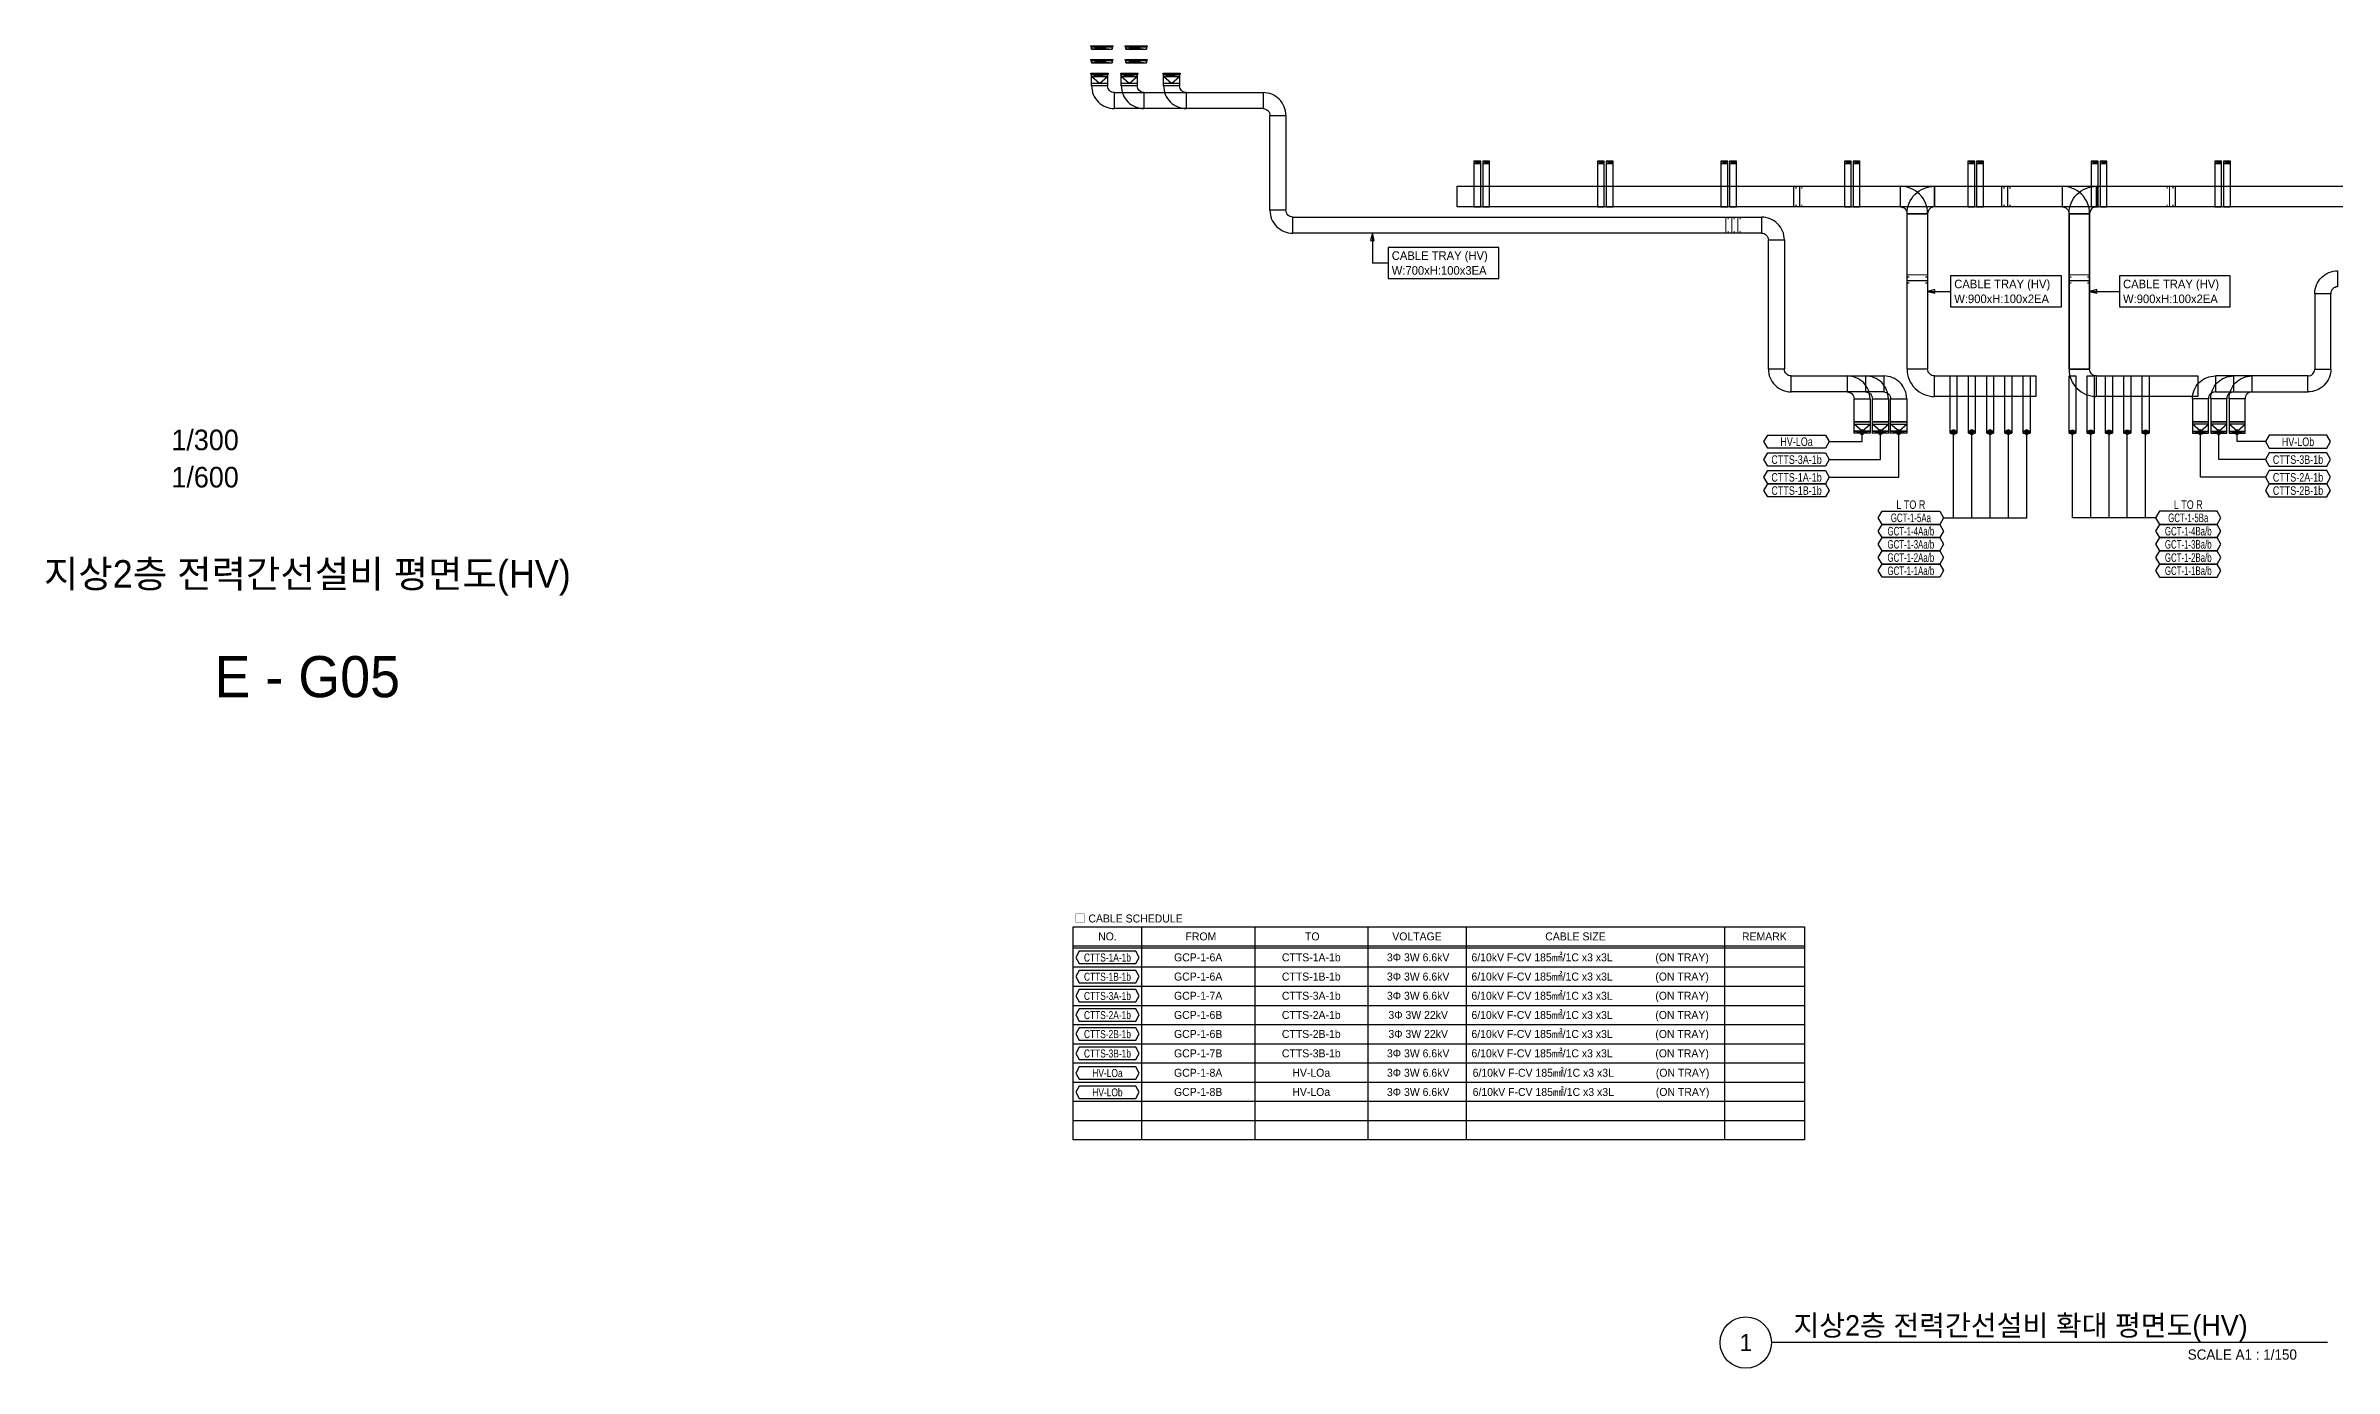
# Model space of a CAD drawing. Header units: millimetres. Extents: x 28900 to 374841, y -351975 to 849955.
# Drawn here: x 221811 to 321900, y -173775 to -115900 of the extents above; entities that cross this region are included whole.
import ezdxf
from ezdxf.enums import TextEntityAlignment as Align

# ---------------------------------------------------------------- set-up
doc = ezdxf.new("R2010")
doc.units = ezdxf.units.MM
doc.header["$LTSCALE"] = 150
for name, color, linetype in [('-----26 Electrical Cable Tray_HV_GEN A', 1, 'Continuous'), ('-----26 Electrical Cable Tray_HV_GEN B', 30, 'Continuous'), ('-----26 Electrical Cable Tray_HV_IT', 4, 'Continuous'), ('-----26 Electrical Cable Tray_HV_N', 30, 'Continuous'), ('-----26 Electrical Cable Tray_HV_UT A', 1, 'Continuous'), ('-----26 Electrical Cable Tray_HV_UT B', 71, 'Continuous'), ('-----26 Electrical Cable Tray_HV_발전기 A', 6, 'Continuous'), ('-----26 Electrical Cable Tray_HV_발전기 B', 103, 'Continuous'), ('-----29 Cable Schedule', 1, 'Continuous'), ('-----29 Indicator', 1, 'Continuous'), ('-----29 주기', 1, 'Continuous'), ('-----30 Text', 2, 'Continuous'), ('-----41 Drawing Title', 2, 'Continuous'), ('-----42 Drawing Number', 2, 'Continuous'), ('-----43 Drawing Scale', 3, 'Continuous'), ('-----99 Cable Schedule', 2, 'Continuous')]:
    doc.layers.add(name, color=color, linetype=linetype)
doc.styles.add('ELEC', font='Dotum.ttf')

# ---------------------------------------------------------------- blocks, each defined once
blk = doc.blocks.new('A$529866197279')
at = {"color": 0}
for p, q in [((0, 400), (0, 500)), ((0, 500), (700, 500)), ((0, 0), (0, 400)), ((700, 0), (0, 0)), ((700, 500), (700, 400)), ((700, 400), (700, 0))]:
    blk.add_line(p, q, dxfattribs=at)
at = {"color": 8}
for p, q in [((350, 100), (0, 400)), ((0, 400), (700, 400)), ((700, 100), (0, 100)), ((0, 100), (700, 0)), ((0, 0), (700, 100)), ((350, 100), (700, 400))]:
    blk.add_line(p, q, dxfattribs=at)
blk = doc.blocks.new('A$634112462862')
at = {"color": 0}
for p, q in [((0, 100), (0, 500)), ((0, 500), (700, 500)), ((0, 0), (0, 100)), ((700, 0), (0, 0)), ((700, 500), (700, 100)), ((700, 100), (700, 0))]:
    blk.add_line(p, q, dxfattribs=at)
at = {"color": 8}
for p, q in [((700, 400), (0, 500)), ((700, 500), (0, 400)), ((350, 100), (0, 400)), ((0, 400), (700, 400)), ((700, 100), (0, 100)), ((350, 100), (700, 400))]:
    blk.add_line(p, q, dxfattribs=at)
blk = doc.blocks.new('A$C9a0ab699')
h = blk.add_hatch(color=0)
edge = h.paths.add_edge_path()
edge.add_arc((64, 64), 64, 720, 1080, ccw=False)
at = {"color": 0}
blk.add_circle((64, 64), 64, dxfattribs=at)

msp = doc.modelspace()

# ---------------------------------------------------------------- linework, layer by layer
at = {"layer": '-----26 Electrical Cable Tray_HV_GEN A'}
for p, q in [((284576, -121048), (284276, -120948)), ((284276, -121048), (284576, -120948)), ((289976, -121048), (289676, -120948)), ((289676, -121048), (289976, -120948)), ((295376, -121048), (295076, -120948)), ((295076, -121048), (295376, -120948)), ((300776, -121048), (300476, -120948)), ((300476, -121048), (300776, -120948)), ((306176, -121048), (305876, -120948)), ((305876, -121048), (306176, -120948)), ((311576, -121048), (311276, -120948)), ((311276, -121048), (311576, -120948)), ((316976, -121048), (316676, -120948)), ((316676, -121048), (316976, -120948)), ((305100, -132760), (305400, -132860)), ((305400, -132760), (305100, -132860)), ((305900, -132760), (306200, -132860)), ((306200, -132760), (305900, -132860)), ((306700, -132760), (307000, -132860)), ((307000, -132760), (306700, -132860)), ((307500, -132760), (307800, -132860)), ((307800, -132760), (307500, -132860)), ((308300, -132760), (308600, -132860)), ((308600, -132760), (308300, -132860))]:
    msp.add_line(p, q, dxfattribs=at)
at = {"layer": '-----26 Electrical Cable Tray_HV_GEN A', "elevation": 0}
for points in [[(284576, -121048), (284576, -120948), (284276, -120948), (284276, -121048)], [(284576, -122950), (284576, -120948), (284276, -120948), (284276, -122950)], [(289976, -121048), (289976, -120948), (289676, -120948), (289676, -121048)], [(289976, -122950), (289976, -120948), (289676, -120948), (289676, -122950)], [(295376, -121048), (295376, -120948), (295076, -120948), (295076, -121048)], [(295376, -122950), (295376, -120948), (295076, -120948), (295076, -122950)], [(300776, -121048), (300776, -120948), (300476, -120948), (300476, -121048)], [(300776, -122950), (300776, -120948), (300476, -120948), (300476, -122950)], [(306176, -121048), (306176, -120948), (305876, -120948), (305876, -121048)], [(306176, -122950), (306176, -120948), (305876, -120948), (305876, -122950)], [(311576, -121048), (311576, -120948), (311276, -120948), (311276, -121048)], [(311576, -122950), (311576, -120948), (311276, -120948), (311276, -122950)], [(316976, -121048), (316976, -120948), (316676, -120948), (316676, -121048)], [(316976, -122950), (316976, -120948), (316676, -120948), (316676, -122950)], [(302918, -122950), (283542, -122950), (283542, -122050), (302918, -122050)], [(328576, -122950), (304418, -122950), (304418, -122050), (328576, -122050)], [(304118, -123250), (304118, -130050), (303218, -130050), (303218, -123250)], [(304118, -123250), (304118, -130050), (303218, -130050), (303218, -123250)], [(308853, -131250), (304418, -131250), (304418, -130350), (308853, -130350)], [(308853, -131250), (304418, -131250), (304418, -130350), (308853, -130350)], [(305100, -132860), (305100, -130350), (305400, -130350), (305400, -132860)], [(305900, -132860), (305900, -130350), (306200, -130350), (306200, -132860)], [(306700, -132860), (306700, -130350), (307000, -130350), (307000, -132860)], [(307500, -132860), (307500, -130350), (307800, -130350), (307800, -132860)], [(308300, -132860), (308300, -130350), (308600, -130350), (308600, -132860)], [(305100, -132760), (305100, -132860), (305400, -132860), (305400, -132760)], [(305900, -132760), (305900, -132860), (306200, -132860), (306200, -132760)], [(306700, -132760), (306700, -132860), (307000, -132860), (307000, -132760)], [(307500, -132760), (307500, -132860), (307800, -132860), (307800, -132760)], [(308300, -132760), (308300, -132860), (308600, -132860), (308600, -132760)]]:
    msp.add_lwpolyline(points, close=True, dxfattribs=at)
at = {"layer": '-----26 Electrical Cable Tray_HV_GEN A', "ltscale": 7.5, "const_width": 50, "elevation": 0}
for points in [[(298358, -122850), (298358, -122950), (298258, -122950), (298258, -122050), (298358, -122050), (298358, -122150)], [(307457, -122850), (307457, -122950), (307357, -122950), (307357, -122050), (307457, -122050), (307457, -122150)], [(314851, -122850), (314851, -122950), (314951, -122950), (314951, -122050), (314851, -122050), (314851, -122150)], [(304018, -126022), (304118, -126022), (304118, -125922), (303218, -125922), (303218, -126022), (303318, -126022)], [(304018, -126281), (304118, -126281), (304118, -126181), (303218, -126181), (303218, -126281), (303318, -126281)]]:
    msp.add_lwpolyline(points, dxfattribs=at)
at = {"layer": '-----26 Electrical Cable Tray_HV_GEN A', "elevation": 0}
for points in [[(302918, -122950), (302918, -122950, -0.4142136), (303218, -123250), (303218, -123250), (304118, -123250, 0.4142136), (302918, -122050)], [(302918, -122950), (302918, -122950, -0.4142136), (303218, -123250), (303218, -123250), (304118, -123250, 0.4142136), (302918, -122050)], [(304418, -122950), (304418, -122950, 0.4142136), (304118, -123250), (304118, -123250), (303218, -123250, -0.4142136), (304418, -122050)], [(304418, -130350), (304418, -130350, -0.4142136), (304118, -130050), (304118, -130050), (303218, -130050, 0.4142136), (304418, -131250)], [(304418, -130350), (304418, -130350, -0.4142136), (304118, -130050), (304118, -130050), (303218, -130050, 0.4142136), (304418, -131250)]]:
    msp.add_lwpolyline(points, format="xyb", close=True, dxfattribs=at)
at = {"layer": '-----26 Electrical Cable Tray_HV_GEN B'}
for p, q in [((284956, -121048), (284656, -120948)), ((284656, -121048), (284956, -120948)), ((290356, -121048), (290056, -120948)), ((290056, -121048), (290356, -120948)), ((295756, -121048), (295456, -120948)), ((295456, -121048), (295756, -120948)), ((301156, -121048), (300856, -120948)), ((300856, -121048), (301156, -120948)), ((306556, -121048), (306256, -120948)), ((306256, -121048), (306556, -120948)), ((311956, -121048), (311656, -120948)), ((311656, -121048), (311956, -120948)), ((317356, -121048), (317056, -120948)), ((317056, -121048), (317356, -120948)), ((310300, -132760), (310600, -132860)), ((310600, -132760), (310300, -132860)), ((311100, -132760), (311400, -132860)), ((311400, -132760), (311100, -132860)), ((311900, -132760), (312200, -132860)), ((312200, -132760), (311900, -132860)), ((312700, -132760), (313000, -132860)), ((313000, -132760), (312700, -132860)), ((313500, -132760), (313800, -132860)), ((313800, -132760), (313500, -132860))]:
    msp.add_line(p, q, dxfattribs=at)
at = {"layer": '-----26 Electrical Cable Tray_HV_GEN B', "elevation": 0}
for points in [[(284956, -121048), (284956, -120948), (284656, -120948), (284656, -121048)], [(284956, -122950), (284956, -120948), (284656, -120948), (284656, -122950)], [(290356, -121048), (290356, -120948), (290056, -120948), (290056, -121048)], [(290356, -122950), (290356, -120948), (290056, -120948), (290056, -122950)], [(295756, -121048), (295756, -120948), (295456, -120948), (295456, -121048)], [(295756, -122950), (295756, -120948), (295456, -120948), (295456, -122950)], [(301156, -121048), (301156, -120948), (300856, -120948), (300856, -121048)], [(301156, -122950), (301156, -120948), (300856, -120948), (300856, -122950)], [(306556, -121048), (306556, -120948), (306256, -120948), (306256, -121048)], [(306556, -122950), (306556, -120948), (306256, -120948), (306256, -122950)], [(311956, -121048), (311956, -120948), (311656, -120948), (311656, -121048)], [(311956, -122950), (311956, -120948), (311656, -120948), (311656, -122950)], [(317356, -121048), (317356, -120948), (317056, -120948), (317056, -121048)], [(317356, -122950), (317356, -120948), (317056, -120948), (317056, -122950)], [(310000, -122950), (283542, -122950), (283542, -122050), (310000, -122050)], [(328576, -122950), (311500, -122950), (311500, -122050), (328576, -122050)], [(311200, -123250), (311200, -130050), (310300, -130050), (310300, -123250)], [(310300, -123250), (310300, -130050), (311200, -130050), (311200, -123250)], [(310300, -132860), (310300, -130350), (310600, -130350), (310600, -132860)], [(311100, -132860), (311100, -130350), (311400, -130350), (311400, -132860)], [(315935, -131250), (311500, -131250), (311500, -130350), (315935, -130350)], [(315935, -131250), (311500, -131250), (311500, -130350), (315935, -130350)], [(311900, -132860), (311900, -130350), (312200, -130350), (312200, -132860)], [(312700, -132860), (312700, -130350), (313000, -130350), (313000, -132860)], [(313500, -132860), (313500, -130350), (313800, -130350), (313800, -132860)], [(310300, -132760), (310300, -132860), (310600, -132860), (310600, -132760)], [(311100, -132760), (311100, -132860), (311400, -132860), (311400, -132760)], [(311900, -132760), (311900, -132860), (312200, -132860), (312200, -132760)], [(312700, -132760), (312700, -132860), (313000, -132860), (313000, -132760)], [(313500, -132760), (313500, -132860), (313800, -132860), (313800, -132760)]]:
    msp.add_lwpolyline(points, close=True, dxfattribs=at)
at = {"layer": '-----26 Electrical Cable Tray_HV_GEN B', "ltscale": 7.5, "const_width": 50, "elevation": 0}
for points in [[(298618, -122850), (298618, -122950), (298518, -122950), (298518, -122050), (298618, -122050), (298618, -122150)], [(307717, -122850), (307717, -122950), (307617, -122950), (307617, -122050), (307717, -122050), (307717, -122150)], [(314592, -122850), (314592, -122950), (314692, -122950), (314692, -122050), (314592, -122050), (314592, -122150)], [(311100, -126022), (311200, -126022), (311200, -125922), (310300, -125922), (310300, -126022), (310400, -126022)], [(311100, -126281), (311200, -126281), (311200, -126181), (310300, -126181), (310300, -126281), (310400, -126281)]]:
    msp.add_lwpolyline(points, dxfattribs=at)
at = {"layer": '-----26 Electrical Cable Tray_HV_GEN B', "elevation": 0}
for points in [[(310000, -122950), (310000, -122950, -0.4142136), (310300, -123250), (310300, -123250), (311200, -123250, 0.4142136), (310000, -122050)], [(311500, -122950), (311500, -122950, 0.4142136), (311200, -123250), (311200, -123250), (310300, -123250, -0.4142136), (311500, -122050)], [(311500, -130350), (311500, -130350, -0.4142136), (311200, -130050), (311200, -130050), (310300, -130050, 0.4142136), (311500, -131250)], [(311500, -130350), (311500, -130350, -0.4142136), (311200, -130050), (311200, -130050), (310300, -130050, 0.4142136), (311500, -131250)]]:
    msp.add_lwpolyline(points, format="xyb", close=True, dxfattribs=at)
at = {"layer": '-----26 Electrical Cable Tray_HV_IT'}
for points in [[(267550, -116550), (267550, -116650), (268450, -116650), (268450, -116550)], [(269050, -116550), (269050, -116650), (269950, -116650), (269950, -116550)]]:
    msp.add_lwpolyline(points, close=True, dxfattribs=at)
for points in [[(268450, -116550), (267550, -116650)], [(267550, -116550), (268450, -116650)], [(269950, -116550), (269050, -116650)], [(269050, -116550), (269950, -116650)]]:
    msp.add_lwpolyline(points, dxfattribs=at)
at = {"layer": '-----26 Electrical Cable Tray_HV_N', "color": 1}
msp.add_line((280520, -125408), (279835, -125408), dxfattribs=at)
at = {"layer": '-----26 Electrical Cable Tray_HV_N', "color": 1, "elevation": 0}
for points in [[(279835, -124105), (279755, -124425), (279915, -124425), (279835, -124105), (279835, -125408)], [(304118, -126650), (304438, -126730), (304438, -126570), (304118, -126650), (305121, -126650)], [(311200, -126650), (311520, -126730), (311520, -126570), (311200, -126650), (312503, -126650)]]:
    msp.add_lwpolyline(points, dxfattribs=at)
for points in [[(280520, -124733), (280520, -126083), (285366, -126083), (285366, -124733)], [(305121, -125975), (305121, -127325), (309967, -127325), (309967, -125975)], [(312503, -125975), (312503, -127325), (317349, -127325), (317349, -125975)]]:
    msp.add_lwpolyline(points, close=True, dxfattribs=at)
at = {"layer": '-----26 Electrical Cable Tray_HV_UT A'}
msp.add_lwpolyline([(267550, -115950), (267550, -116050), (268450, -116050), (268450, -115950)], close=True, dxfattribs=at)
for points in [[(268450, -115950), (267550, -116050)], [(267550, -115950), (268450, -116050)]]:
    msp.add_lwpolyline(points, dxfattribs=at)
at = {"layer": '-----26 Electrical Cable Tray_HV_UT B'}
msp.add_lwpolyline([(269050, -115950), (269050, -116050), (269950, -116050), (269950, -115950)], close=True, dxfattribs=at)
for points in [[(269950, -115950), (269050, -116050)], [(269050, -115950), (269950, -116050)]]:
    msp.add_lwpolyline(points, dxfattribs=at)
at = {"layer": '-----26 Electrical Cable Tray_HV_발전기 A', "elevation": 0}
for points in [[(267550, -117150), (267550, -117250), (268250, -117250), (268250, -117150)], [(275050, -117950), (275050, -118650), (268550, -118650), (268550, -117950)], [(268850, -117150), (268850, -117250), (269550, -117250), (269550, -117150)], [(270700, -117150), (270700, -117250), (271400, -117250), (271400, -117150)], [(275350, -118950), (276050, -118950), (276050, -123100), (275350, -123100)], [(296850, -123400), (296850, -124100), (276350, -124100), (276350, -123400)], [(297150, -124400), (297850, -124400), (297850, -130050), (297150, -130050)], [(300900, -131350), (301600, -131350), (301600, -132360), (300900, -132360)], [(301700, -131350), (302400, -131350), (302400, -132360), (301700, -132360)], [(302500, -131350), (303200, -131350), (303200, -132360), (302500, -132360)]]:
    msp.add_lwpolyline(points, close=True, dxfattribs=at)
for points in [[(268250, -117150), (267550, -117250)], [(267550, -117150), (268250, -117250)], [(269550, -117150), (268850, -117250)], [(268850, -117150), (269550, -117250)], [(271400, -117150), (270700, -117250)], [(270700, -117150), (271400, -117250)]]:
    msp.add_lwpolyline(points, dxfattribs=at)
for points in [[(268250, -117650), (267550, -117650, 0.4142136), (268550, -118650), (268550, -117950, -0.4142136)], [(269550, -117650), (268850, -117650, 0.4142136), (269850, -118650), (269850, -117950, -0.4142136)], [(271400, -117650), (270700, -117650, 0.4142136), (271700, -118650), (271700, -117950, -0.4142136)], [(275350, -118950), (276050, -118950, 0.4142136), (275050, -117950), (275050, -118650, -0.4142136)], [(276050, -123100), (275350, -123100, 0.4142136), (276350, -124100), (276350, -123400, -0.4142136)], [(297150, -124400), (297850, -124400, 0.4142136), (296850, -123400), (296850, -124100, -0.4142136)], [(297850, -130050), (297150, -130050, 0.4142136), (298150, -131050), (298150, -130350, -0.4142136)]]:
    msp.add_lwpolyline(points, format="xyb", close=True, dxfattribs=at)
at = {"layer": '-----26 Electrical Cable Tray_HV_발전기 A', "ltscale": 7.5, "const_width": 50, "elevation": 0}
for points in [[(295394, -124000), (295394, -124100), (295294, -124100), (295294, -123400), (295394, -123400), (295394, -123500)], [(295654, -124000), (295654, -124100), (295554, -124100), (295554, -123400), (295654, -123400), (295654, -123500)], [(295914, -124000), (295914, -124100), (295814, -124100), (295814, -123400), (295914, -123400), (295914, -123500)]]:
    msp.add_lwpolyline(points, dxfattribs=at)
at = {"layer": '-----26 Electrical Cable Tray_HV_발전기 A'}
for points in [[(300600, -130350), (300600, -131050), (298150, -131050), (298150, -130350)], [(298150, -130350), (301400, -130350), (301400, -131050), (298150, -131050)], [(298150, -130350), (302200, -130350), (302200, -131050), (298150, -131050)]]:
    msp.add_lwpolyline(points, close=True, dxfattribs=at)
for points in [[(300900, -131350), (301600, -131350, 0.4142136), (300600, -130350), (300600, -131050, -0.4142136)], [(301700, -131350), (302400, -131350, 0.4142136), (301400, -130350), (301400, -131050, -0.4142136)], [(302500, -131350), (303200, -131350, 0.4142136), (302200, -130350), (302200, -131050, -0.4142136)]]:
    msp.add_lwpolyline(points, format="xyb", close=True, dxfattribs=at)
at = {"layer": '-----26 Electrical Cable Tray_HV_발전기 B', "elevation": 0}
for points in [[(321750, -126750), (321050, -126750, -0.4142136), (322050, -125750), (322050, -126450, 0.4142136)], [(321050, -130050), (321750, -130050, -0.4142136), (320750, -131050), (320750, -130350, 0.4142136)]]:
    msp.add_lwpolyline(points, format="xyb", close=True, dxfattribs=at)
for points in [[(321750, -126750), (321050, -126750), (321050, -130050), (321750, -130050)], [(316400, -131350), (315700, -131350), (315700, -132360), (316400, -132360)], [(317200, -131350), (316500, -131350), (316500, -132360), (317200, -132360)], [(318000, -131350), (317300, -131350), (317300, -132360), (318000, -132360)]]:
    msp.add_lwpolyline(points, close=True, dxfattribs=at)
at = {"layer": '-----26 Electrical Cable Tray_HV_발전기 B'}
for points in [[(316400, -131350), (315700, -131350, -0.4142136), (316700, -130350), (316700, -131050, 0.4142136)], [(317200, -131350), (316500, -131350, -0.4142136), (317500, -130350), (317500, -131050, 0.4142136)], [(318000, -131350), (317300, -131350, -0.4142136), (318300, -130350), (318300, -131050, 0.4142136)]]:
    msp.add_lwpolyline(points, format="xyb", close=True, dxfattribs=at)
for points in [[(320750, -130350), (316700, -130350), (316700, -131050), (320750, -131050)], [(320750, -130350), (317500, -130350), (317500, -131050), (320750, -131050)], [(318300, -130350), (318300, -131050), (320750, -131050), (320750, -130350)]]:
    msp.add_lwpolyline(points, close=True, dxfattribs=at)
at = {"layer": '-----41 Drawing Title', "color": 7}
msp.add_line((321611, -172650), (297289, -172650), dxfattribs=at)
msp.add_circle((296164, -172650), 1125, dxfattribs=at)
at = {"layer": '-----99 Cable Schedule', "color": 1, "elevation": 0}
for points in [[(299646, -132937), (299812, -133226), (299646, -133515), (297123, -133515), (296956, -133226), (297123, -132937)], [(319054, -132937), (318888, -133226), (319054, -133515), (321577, -133515), (321744, -133226), (321577, -132937)], [(299646, -133715), (299812, -134004), (299646, -134292), (297123, -134292), (296956, -134004), (297123, -133715)], [(319054, -133715), (318888, -134004), (319054, -134292), (321577, -134292), (321744, -134004), (321577, -133715)], [(299646, -134492), (299812, -134781), (299646, -135070), (297123, -135070), (296956, -134781), (297123, -134492)], [(299646, -135070), (299812, -135359), (299646, -135647), (297123, -135647), (296956, -135359), (297123, -135070)], [(319054, -134492), (318888, -134781), (319054, -135070), (321577, -135070), (321744, -134781), (321577, -134492)], [(319054, -135070), (318888, -135359), (319054, -135647), (321577, -135647), (321744, -135359), (321577, -135070)], [(304646, -136270), (304812, -136559), (304646, -136847), (302123, -136847), (301956, -136559), (302123, -136270)], [(304646, -136847), (304812, -137136), (304646, -137425), (302123, -137425), (301956, -137136), (302123, -136847)], [(314254, -136270), (314088, -136559), (314254, -136847), (316777, -136847), (316944, -136559), (316777, -136270)], [(314254, -136847), (314088, -137136), (314254, -137425), (316777, -137425), (316944, -137136), (316777, -136847)], [(304646, -137425), (304812, -137714), (304646, -138002), (302123, -138002), (301956, -137714), (302123, -137425)], [(304646, -138002), (304812, -138291), (304646, -138580), (302123, -138580), (301956, -138291), (302123, -138002)], [(314254, -137425), (314088, -137714), (314254, -138002), (316777, -138002), (316944, -137714), (316777, -137425)], [(314254, -138002), (314088, -138291), (314254, -138580), (316777, -138580), (316944, -138291), (316777, -138002)], [(304646, -138580), (304812, -138869), (304646, -139157), (302123, -139157), (301956, -138869), (302123, -138580)], [(314254, -138580), (314088, -138869), (314254, -139157), (316777, -139157), (316944, -138869), (316777, -138580)]]:
    msp.add_lwpolyline(points, close=True, dxfattribs=at)
for points in [[(299812, -133226), (301250, -133226), (301250, -132810)], [(299812, -134004), (302050, -134004), (302050, -132810)], [(299812, -134781), (302850, -134781), (302850, -132810)], [(304812, -136559), (308450, -136559), (308450, -132810)], [(305250, -136559), (305250, -132810)], [(306050, -136559), (306050, -132810)], [(306850, -136559), (306850, -132810)], [(307650, -136559), (307650, -132810)], [(314088, -136559), (310450, -136559), (310450, -132810)], [(311250, -136559), (311250, -132810)], [(312050, -136559), (312050, -132810)], [(312850, -136559), (312850, -132810)], [(313650, -136559), (313650, -132810)], [(318888, -134781), (316050, -134781), (316050, -132810)], [(318888, -134004), (316850, -134004), (316850, -132810)], [(318888, -133226), (317650, -133226), (317650, -132810)]]:
    msp.add_lwpolyline(points, dxfattribs=at)
at = {"color": 0}
for points in [[(267525, -115950), (267525, -115900), (268475, -115900), (268475, -115950), (267525, -115950)], [(267575, -116050), (267550, -116050), (267550, -115950), (268450, -115950), (268450, -116050), (268425, -116050)], [(269025, -115950), (269025, -115900), (269975, -115900), (269975, -115950), (269025, -115950)], [(269075, -116050), (269050, -116050), (269050, -115950), (269950, -115950), (269950, -116050), (269925, -116050)], [(267525, -116550), (267525, -116500), (268475, -116500), (268475, -116550), (267525, -116550)], [(267575, -116650), (267550, -116650), (267550, -116550), (268450, -116550), (268450, -116650), (268425, -116650)], [(269025, -116550), (269025, -116500), (269975, -116500), (269975, -116550), (269025, -116550)], [(269075, -116650), (269050, -116650), (269050, -116550), (269950, -116550), (269950, -116650), (269925, -116650)]]:
    msp.add_lwpolyline(points, dxfattribs=at)
at = {"color": 0, "elevation": 0}
for points in [[(267525, -117150), (267525, -117100), (268275, -117100), (268275, -117150), (267525, -117150)], [(268825, -117150), (268825, -117100), (269575, -117100), (269575, -117150), (268825, -117150)], [(270675, -117150), (270675, -117100), (271425, -117100), (271425, -117150), (270675, -117150)], [(267575, -117250), (267550, -117250), (267550, -117150), (268250, -117150), (268250, -117250), (268225, -117250)], [(268875, -117250), (268850, -117250), (268850, -117150), (269550, -117150), (269550, -117250), (269525, -117250)], [(270725, -117250), (270700, -117250), (270700, -117150), (271400, -117150), (271400, -117250), (271375, -117250)]]:
    msp.add_lwpolyline(points, dxfattribs=at)

# ---------------------------------------------------------------- block references
at = {"layer": '-----26 Electrical Cable Tray_HV_발전기 A'}
for name, p in [('A$634112462862', (267550, -117650)), ('A$634112462862', (268850, -117650)), ('A$634112462862', (270700, -117650)), ('A$529866197279', (300900, -132860)), ('A$529866197279', (301700, -132860)), ('A$529866197279', (302500, -132860))]:
    msp.add_blockref(name, p, dxfattribs=at)
at = {"layer": '-----26 Electrical Cable Tray_HV_발전기 B', "xscale": -1}
for p in [(316400, -132860), (317200, -132860), (318000, -132860)]:
    msp.add_blockref('A$529866197279', p, dxfattribs=at)
at = {"layer": '-----99 Cable Schedule', "color": 1, "yscale": 1.5, "zscale": 1.5}
for p, xscale, rotation in [((301154, -132906), -1.5, 270), ((301954, -132906), -1.5, 270), ((302754, -132906), -1.5, 270), ((305154, -132906), -1.5, 270), ((305954, -132906), -1.5, 270), ((306754, -132906), -1.5, 270), ((307554, -132906), -1.5, 270), ((308354, -132906), -1.5, 270), ((310546, -132906), 1.5, 90.00000000000001), ((311346, -132906), 1.5, 90.00000000000001), ((312146, -132906), 1.5, 90.00000000000001), ((312946, -132906), 1.5, 90.00000000000001), ((313746, -132906), 1.5, 90.00000000000001), ((315954, -132906), -1.5, 270), ((316754, -132906), -1.5, 270), ((317554, -132906), -1.5, 270)]:
    msp.add_blockref('A$C9a0ab699', p, dxfattribs=dict(at, xscale=xscale, rotation=rotation))

# ---------------------------------------------------------------- texts
at = {"layer": '-----26 Electrical Cable Tray_HV_GEN A', "style": 'ELEC'}
for s, p in [('W:900xH:100x2EA', (305281, -126975)), ('CABLE TRAY (HV)', (305281, -126325))]:
    msp.add_text(s, height=375, dxfattribs=at).set_placement(p, align=Align.MIDDLE_LEFT)
at = {"layer": '-----26 Electrical Cable Tray_HV_GEN B', "style": 'ELEC'}
for s, p in [('W:900xH:100x2EA', (312663, -126975)), ('CABLE TRAY (HV)', (312663, -126325))]:
    msp.add_text(s, height=375, dxfattribs=at).set_placement(p, align=Align.MIDDLE_LEFT)
at = {"layer": '-----26 Electrical Cable Tray_HV_발전기 A', "style": 'ELEC'}
for s, p in [('CABLE TRAY (HV)', (280680, -125083)), ('W:700xH:100x3EA', (280680, -125733))]:
    msp.add_text(s, height=375, dxfattribs=at).set_placement(p, align=Align.MIDDLE_LEFT)
at = {"layer": '-----41 Drawing Title', "style": 'ELEC'}
msp.add_text('지상2층 전력간선설비 평면도(HV)', height=1200, dxfattribs=at).set_placement((233250, -139010), align=Align.MIDDLE_CENTER)
at = {"layer": '-----41 Drawing Title', "color": 2, "style": 'ELEC'}
msp.add_text('지상2층 전력간선설비 확대 평면도(HV)', height=900, dxfattribs=at).set_placement((298248, -172350))
at = {"layer": '-----41 Drawing Title', "color": 7, "style": 'ELEC'}
msp.add_text('1', height=750, dxfattribs=at).set_placement((296164, -172650), align=Align.MIDDLE)
at = {"layer": '-----41 Drawing Title', "style": 'ELEC'}
msp.add_text('SCALE A1 : 1/150', height=450, dxfattribs=at).set_placement((320269, -173400), align=Align.RIGHT)
at = {"layer": '-----42 Drawing Number', "style": 'ELEC'}
msp.add_text('E - G05', height=1800, dxfattribs=at).set_placement((233250, -143510), align=Align.MIDDLE_CENTER)
at = {"layer": '-----43 Drawing Scale', "style": 'ELEC'}
for s, p in [('1/300', (228779, -133150)), ('1/600', (228779, -134780))]:
    msp.add_text(s, height=900, dxfattribs=at).set_placement(p, align=Align.MIDDLE_CENTER)
at = {"layer": '-----99 Cable Schedule', "style": 'ELEC'}
for s, width, p in [('HV-LOa', 0.8, (298384, -133226)), ('HV-LOb', 0.8, (320316, -133226)), ('CTTS-3A-1b', 0.8, (298384, -134004)), ('CTTS-3B-1b', 0.8, (320316, -134004)), ('CTTS-1A-1b', 0.8, (298384, -134781)), ('CTTS-2A-1b', 0.8, (320316, -134781)), ('CTTS-1B-1b', 0.8, (298384, -135359)), ('L TO R', 0.8, (303384, -135981)), ('L TO R', 0.8, (315516, -135981)), ('CTTS-2B-1b', 0.8, (320316, -135359)), ('GCT-1-4Aa/b', 0.7, (303384, -137136)), ('GCT-1-5Aa', 0.7, (303384, -136559)), ('GCT-1-4Ba/b', 0.7, (315516, -137136)), ('GCT-1-5Ba', 0.7, (315516, -136559)), ('GCT-1-3Aa/b', 0.7, (303384, -137714)), ('GCT-1-2Aa/b', 0.7, (303384, -138291)), ('GCT-1-3Ba/b', 0.7, (315516, -137714)), ('GCT-1-2Ba/b', 0.7, (315516, -138291)), ('GCT-1-1Aa/b', 0.7, (303384, -138869)), ('GCT-1-1Ba/b', 0.7, (315516, -138869))]:
    msp.add_text(s, height=375, dxfattribs=dict(at, width=width)).set_placement(p, align=Align.MIDDLE)
at = {"color": 0, "style": 'ELEC', "width": 0.7}
for s, p in [('HV 트레이-UT', (268024, -116004)), ('HV 트레이-UT', (269524, -116004)), ('HV 트레이-발전기', (267900, -117201)), ('HV 트레이-발전기', (269200, -117201)), ('HV 트레이-발전기', (271050, -117201))]:
    msp.add_text(s, height=50, dxfattribs=at).set_placement(p, align=Align.MIDDLE_CENTER)

# ---------------------------------------------------------------- wipeouts: each hides what was drawn before it
at = {"color": 3}
msp.add_wipeout([(266750, -154456), (298727, -154456), (298727, -163774), (266750, -163774)], dxfattribs=at).dxf.layer = '-----26 Electrical Cable Tray_HV_발전기 B'

# ---------------------------------------------------------------- next in the draw order: linework, layer by layer
at = {"layer": '-----29 Cable Schedule'}
for p, q in [((269740, -154456), (269740, -155374)), ((274686, -154456), (274686, -155374)), ((279631, -154456), (279631, -155374)), ((283937, -154456), (283937, -155374)), ((295227, -154456), (295227, -155374))]:
    msp.add_line(p, q, dxfattribs=at)
at = {"layer": '-----29 Cable Schedule', "color": 3}
for p, q in [((266750, -155296), (298727, -155296)), ((266750, -155374), (298727, -155374))]:
    msp.add_line(p, q, dxfattribs=at)
at = {"layer": '-----29 Cable Schedule', "color": 1}
for p, q in [((269740, -155374), (269740, -163774)), ((274686, -155374), (274686, -163774)), ((279631, -155374), (279631, -163774)), ((283937, -155374), (283937, -163774)), ((295227, -155374), (295227, -163774)), ((266750, -156214), (298727, -156214)), ((266750, -157054), (298727, -157054)), ((266750, -157894), (298727, -157894)), ((266750, -158734), (298727, -158734)), ((266750, -159574), (298727, -159574)), ((266750, -160414), (298727, -160414)), ((266750, -161254), (298727, -161254)), ((266750, -162094), (298727, -162094)), ((266750, -162934), (298727, -162934))]:
    msp.add_line(p, q, dxfattribs=at)
at = {"layer": '-----29 Cable Schedule', "color": 3}
msp.add_lwpolyline([(266750, -154456), (298727, -154456), (298727, -163774), (266750, -163774)], close=True, dxfattribs=at)
at = {"layer": '-----29 주기'}
for points in [[(267010, -155524), (266855, -155794), (267010, -156063), (269480, -156063), (269635, -155794), (269480, -155524)], [(267010, -156364), (266855, -156634), (267010, -156903), (269480, -156903), (269635, -156634), (269480, -156364)], [(267010, -157204), (266855, -157474), (267010, -157743), (269480, -157743), (269635, -157474), (269480, -157204)], [(267010, -158044), (266855, -158314), (267010, -158583), (269480, -158583), (269635, -158314), (269480, -158044)], [(267010, -158876), (266855, -159146), (267010, -159415), (269480, -159415), (269635, -159146), (269480, -158876)], [(267010, -159724), (266855, -159994), (267010, -160263), (269480, -160263), (269635, -159994), (269480, -159724)], [(267010, -160585), (266855, -160855), (267010, -161124), (269480, -161124), (269635, -160855), (269480, -160585)], [(267010, -161425), (266855, -161695), (267010, -161964), (269480, -161964), (269635, -161695), (269480, -161425)]]:
    msp.add_lwpolyline(points, close=True, dxfattribs=at)

# ---------------------------------------------------------------- next in the draw order: texts
at = {"layer": '-----29 Indicator', "color": 2, "linetype": 'Continuous', "style": 'ELEC'}
msp.add_text('□ CABLE SCHEDULE', height=350, dxfattribs=at).set_placement((266808, -154092), align=Align.MIDDLE_LEFT)
at = {"layer": '-----30 Text', "style": 'ELEC'}
msp.add_text('NO.', height=350, dxfattribs=at).set_placement((268245, -154876), align=Align.MIDDLE)
for s, p in [('FROM', (272333, -154876)), ('TO', (277203, -154876)), ('VOLTAGE', (281783, -154876)), ('CABLE SIZE', (288716, -154876)), ('REMARK', (296977, -154876))]:
    msp.add_text(s, height=350, dxfattribs=at).set_placement(p, align=Align.MIDDLE_CENTER)
at = {"layer": '-----30 Text', "linetype": 'Continuous', "style": 'ELEC', "width": 0.8}
for s, p in [('CTTS-1A-1b', (268245, -155794)), ('CTTS-1B-1b', (268245, -156634)), ('CTTS-3A-1b', (268245, -157474)), ('CTTS-2A-1b', (268245, -158314)), ('CTTS-2B-1b', (268245, -159146)), ('CTTS-3B-1b', (268245, -159994)), ('HV-LOa', (268245, -160855)), ('HV-LOb', (268245, -161695))]:
    msp.add_text(s, height=350, dxfattribs=at).set_placement(p, align=Align.MIDDLE)
at = {"layer": '-----30 Text', "color": 3, "style": 'ELEC'}
for s, p in [('GCP-1-6A', (272213, -155794)), ('CTTS-1A-1b', (277159, -155794)), ('3Φ 3W 6.6kV', (281834, -155794)), ('GCP-1-6A', (272213, -156634)), ('CTTS-1B-1b', (277159, -156634)), ('3Φ 3W 6.6kV', (281834, -156634)), ('GCP-1-7A', (272213, -157474)), ('GCP-1-6B', (272213, -158314)), ('CTTS-3A-1b', (277159, -157474)), ('CTTS-2A-1b', (277159, -158314)), ('3Φ 3W 6.6kV', (281834, -157474)), ('3Φ 3W 22kV', (281834, -158314)), ('GCP-1-6B', (272213, -159146)), ('CTTS-2B-1b', (277159, -159146)), ('3Φ 3W 22kV', (281834, -159146)), ('GCP-1-7B', (272213, -159994)), ('CTTS-3B-1b', (277159, -159994)), ('3Φ 3W 6.6kV', (281834, -159994)), ('GCP-1-8A', (272213, -160844)), ('HV-LOa', (277159, -160844)), ('3Φ 3W 6.6kV', (281834, -160844)), ('GCP-1-8B', (272213, -161684)), ('HV-LOa', (277159, -161684)), ('3Φ 3W 6.6kV', (281834, -161684))]:
    msp.add_text(s, height=350, dxfattribs=at).set_placement(p, align=Align.MIDDLE_CENTER)
for p in [(284165, -155794), (284165, -156634), (284165, -157474), (284165, -158314), (284165, -159146), (284165, -159994), (284217, -160844), (284217, -161684)]:
    msp.add_text('6/10kV F-CV 185㎟/1C x3 x3L', height=350, dxfattribs=at).set_placement(p, align=Align.MIDDLE_LEFT)
for p in [(294548, -155794), (294548, -156634), (294548, -157474), (294548, -158314), (294548, -159146), (294548, -159994), (294569, -160844), (294569, -161684)]:
    msp.add_text('(ON TRAY)', height=350, dxfattribs=at).set_placement(p, align=Align.MIDDLE_RIGHT)

doc.saveas('drawing.dxf')
